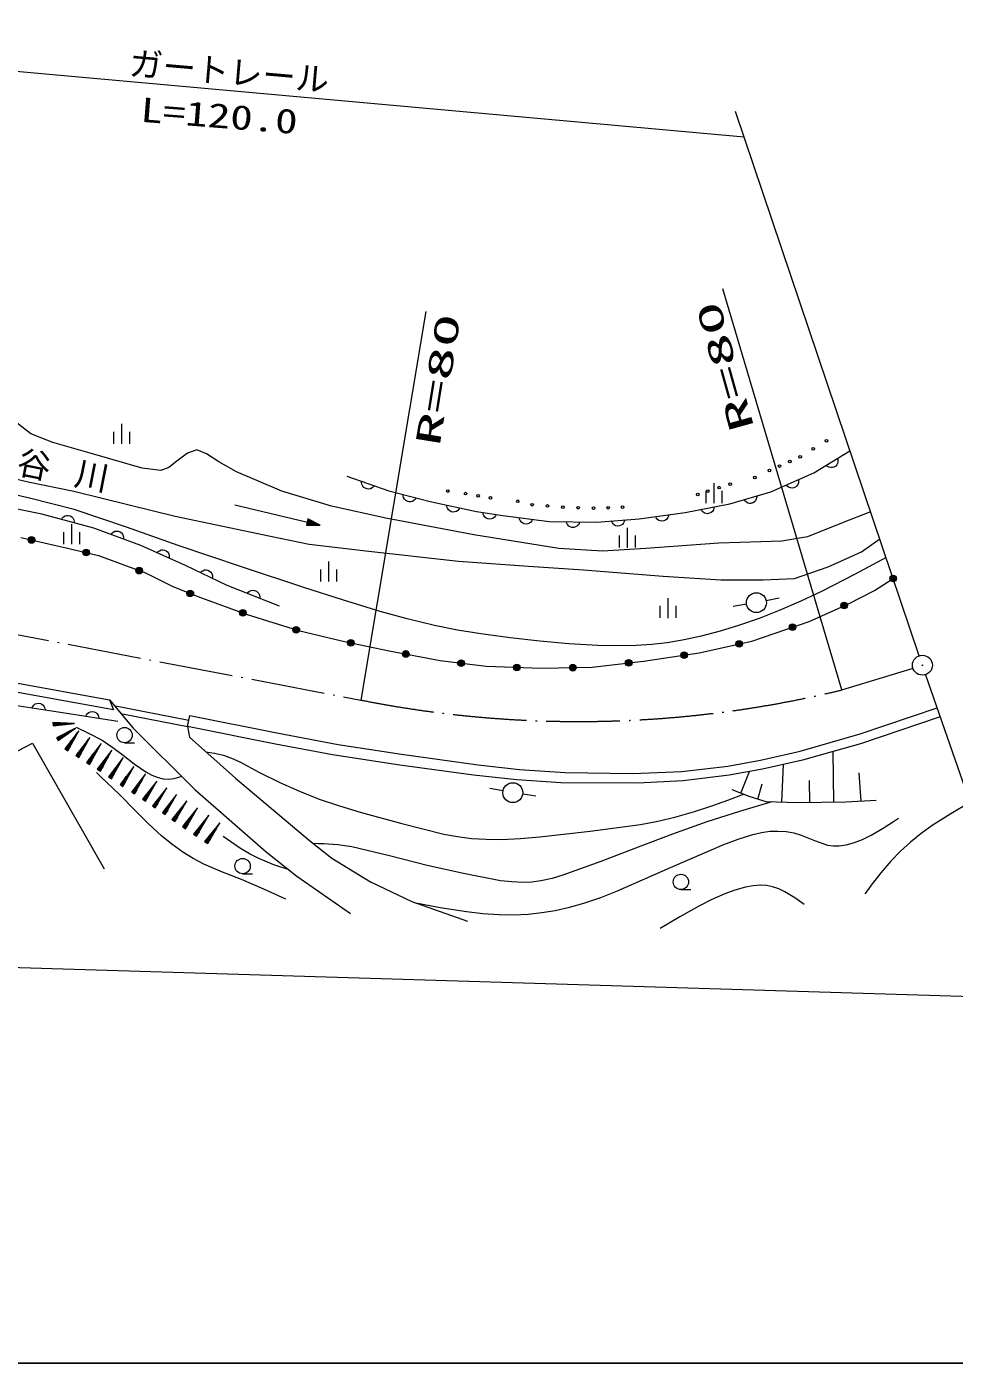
# Model space of a CAD drawing. Units: millimetres, scale not verified. Extents: x 16806 to 656806, y -100581 to 259419.
# Drawn here: x 271109 to 340561, y 84419 to 184524 of the extents above; entities that cross this region are included whole.
import ezdxf
from ezdxf.enums import TextEntityAlignment as Align

# ---------------------------------------------------------------- set-up
doc = ezdxf.new("R2010")
doc.units = ezdxf.units.MM
doc.header["$LTSCALE"] = 1000
doc.linetypes.add('USER1', pattern=[7.000001, 5.508197, -0.688525, 0.114754, -0.688525])
for name, color, linetype, lineweight in [('M-TTL-BAND', 7, 'Continuous', 25), ('S-BGD', 1, 'Continuous', 13), ('S-BGD-HTXT', 6, 'Continuous', 13), ('S-BMK', 3, 'USER1', 13)]:
    doc.layers.add(name, color=color, linetype=linetype, lineweight=lineweight)
doc.styles.add('ＭＳ ゴシック', font='')
doc.styles.get('ＭＳ ゴシック').set_extended_font_data('MS Gothic')

# ---------------------------------------------------------------- blocks, each defined once
blk = doc.blocks.new('BUHIN87')
at = {"layer": 'S-BGD'}
for p, q in [((149, 280), (-522, -695)), ((-493, -715), (411, 597)), ((208, 239), (-463, -736)), ((-379, -367), (-578, -657)), ((-545, -680), (-113, -53)), ((-433, -756), (-2, -130)), ((-205, -487), (-404, -777))]:
    blk.add_line(p, q, dxfattribs=at)
blk.add_lwpolyline([(-396, -820), (511, 741), (-625, -662)], close=True, dxfattribs=at)
blk = doc.blocks.new('BUHIN89')
at = {"layer": 'S-BGD'}
for p, q in [((140, 265), (-491, -658)), ((-463, -677), (387, 565)), ((196, 226), (-435, -696)), ((-357, -348), (-544, -622)), ((-513, -643), (-107, -51)), ((-407, -715), (-2, -123)), ((-192, -461), (-379, -734))]:
    blk.add_line(p, q, dxfattribs=at)
blk.add_lwpolyline([(-372, -776), (480, 701), (-589, -627)], close=True, dxfattribs=at)
blk = doc.blocks.new('BUHIN90')
at = {"layer": 'S-BGD'}
for p, q in [((134, 268), (-478, -668)), ((-449, -686), (375, 573)), ((191, 230), (-421, -705)), ((-349, -355), (-531, -633)), ((-499, -654), (-106, -53)), ((-392, -724), (1, -123)), ((-182, -465), (-364, -742))]:
    blk.add_line(p, q, dxfattribs=at)
blk.add_lwpolyline([(-355, -783), (465, 711), (-576, -639)], close=True, dxfattribs=at)
blk = doc.blocks.new('BUHIN92')
at = {"layer": 'S-BGD'}
for p, q in [((141, 284), (-504, -709)), ((-473, -728), (395, 607)), ((202, 244), (-443, -748)), ((-369, -377), (-560, -672)), ((-526, -694), (-112, -56)), ((-413, -767), (2, -130)), ((-191, -493), (-383, -787))]:
    blk.add_line(p, q, dxfattribs=at)
blk.add_lwpolyline([(-374, -831), (490, 755), (-607, -679)], close=True, dxfattribs=at)
blk = doc.blocks.new('BUHIN93')
at = {"layer": 'S-BGD'}
for p, q in [((134, 268), (-476, -669)), ((-447, -688), (373, 574)), ((191, 231), (-419, -706)), ((-348, -357), (-529, -634)), ((-497, -655), (-105, -53)), ((-390, -725), (1, -123)), ((-181, -465), (-362, -743))]:
    blk.add_line(p, q, dxfattribs=at)
blk.add_lwpolyline([(-353, -784), (463, 713), (-574, -641)], close=True, dxfattribs=at)
blk = doc.blocks.new('BUHIN39')
at = {"layer": 'S-BGD'}
blk.add_circle((0, 0), 746, dxfattribs=at)
blk = doc.blocks.new('BUHIN40')
at = {"layer": 'S-BGD'}
blk.add_line((0, -574), (746, -574), dxfattribs=at)
blk.add_circle((0, 0), 574, dxfattribs=at)
blk = doc.blocks.new('BUHIN232')
at = {"layer": 'S-BGD'}
blk.add_circle((0, 0), 99.5, dxfattribs=at)
blk = doc.blocks.new('BUHIN233')
at = {"layer": 'S-BGD'}
blk.add_circle((0, 0), 99.5, dxfattribs=at)
blk = doc.blocks.new('BUHIN235')
at = {"layer": 'S-BGD'}
blk.add_circle((0, 0), 99.5, dxfattribs=at)
blk = doc.blocks.new('BUHIN237')
at = {"layer": 'S-BGD'}
blk.add_circle((0, 0), 99.5, dxfattribs=at)
blk = doc.blocks.new('BUHIN238')
at = {"layer": 'S-BGD'}
blk.add_circle((0, 0), 99.5, dxfattribs=at)
blk = doc.blocks.new('BUHIN239')
at = {"layer": 'S-BGD'}
blk.add_circle((0, 0), 99.5, dxfattribs=at)
blk = doc.blocks.new('BUHIN241')
at = {"layer": 'S-BGD'}
blk.add_circle((0, 0), 99.5, dxfattribs=at)
blk = doc.blocks.new('BUHIN45')
at = {"layer": 'S-BGD'}
for p, q in [((-600, 154), (-600, -746)), ((0, 750), (0, -750)), ((600, 154), (600, -746))]:
    blk.add_line(p, q, dxfattribs=at)
blk = doc.blocks.new('BUHIN247')
at = {"layer": 'S-BMK', "linetype": 'Continuous'}
for radius in [746, 22.5]:
    blk.add_circle((0, 0), radius, dxfattribs=at)

msp = doc.modelspace()

# ---------------------------------------------------------------- linework, layer by layer
at = {"layer": 'M-TTL-BAND'}
msp.add_line((16806, 84419), (555806, 84419), dxfattribs=at)
at = {"layer": 'S-BGD'}
for p, q in [((271413, 154043), (269728, 155354)), ((273051, 153388), (271413, 154043)), ((275860, 152592), (273051, 153388)), ((279745, 151468), (275860, 152592)), ((283153, 152592), (282357, 151983)), ((283855, 152826), (283153, 152592)), ((284558, 152545), (283855, 152826)), ((285494, 151936), (284558, 152545)), ((330049, 151106), (332752, 152766)), ((281149, 151281), (279745, 151468)), ((281758, 151515), (281149, 151281)), ((282357, 151983), (281758, 151515)), ((286804, 151187), (285494, 151936)), ((290221, 149736), (286804, 151187)), ((268218, 151143), (271214, 150441)), ((271214, 150441), (274647, 149741)), ((295089, 150870), (298231, 149771)), ((326829, 149692), (330049, 151106)), ((274647, 149741), (278767, 148711)), ((293919, 148613), (290221, 149736)), ((298231, 149771), (301320, 148959)), ((323765, 148802), (326829, 149692)), ((272242, 148018), (268226, 148827)), ((278767, 148711), (282231, 147868)), ((286698, 148720), (293083, 147190)), ((297992, 147724), (293919, 148613)), ((301320, 148959), (304776, 148226)), ((304776, 148226), (306760, 147912)), ((320414, 148147), (323765, 148802)), ((334296, 148193), (332107, 147354)), ((276134, 146978), (272242, 148018)), ((282231, 147868), (289367, 146371)), ((304583, 146464), (297992, 147724)), ((306760, 147912), (310216, 147467)), ((310216, 147467), (313803, 147414)), ((313803, 147414), (316971, 147676)), ((316971, 147676), (320414, 148147)), ((332107, 147354), (329579, 146324)), ((279640, 145668), (276134, 146978)), ((289367, 146371), (292269, 145762)), ((310949, 145434), (304583, 146464)), ((329579, 146324), (327660, 145996)), ((333605, 145200), (334983, 146160)), ((282993, 144165), (279640, 145668)), ((292269, 145762), (296716, 145247)), ((296716, 145247), (303430, 144498)), ((314226, 145247), (310949, 145434)), ((317456, 145434), (314226, 145247)), ((322933, 145856), (317456, 145434)), ((327660, 145996), (322933, 145856)), ((331124, 144077), (333605, 145200)), ((286114, 142662), (282993, 144165)), ((303430, 144498), (308673, 144124)), ((308673, 144124), (312792, 143843)), ((312792, 143843), (318766, 143375)), ((318766, 143375), (323073, 143094)), ((326256, 143094), (328596, 143187)), ((328596, 143187), (331124, 144077)), ((290044, 141121), (286114, 142662)), ((323073, 143094), (326256, 143094)), ((325005, 141268), (324018, 141111)), ((326480, 141539), (327459, 141743)), ((241092, 140751), (277298, 134099)), ((277597, 133361), (241133, 139963)), ((269887, 133760), (274101, 133105)), ((277298, 134099), (277597, 133361)), ((277298, 134099), (279085, 131990)), ((277630, 133697), (283239, 132584)), ((333516, 131559), (339280, 133503)), ((273415, 132393), (273103, 132386)), ((273104, 132350), (273780, 132367)), ((274156, 132352), (273104, 132326)), ((273105, 132294), (274521, 132329)), ((274158, 132288), (273106, 132262)), ((273107, 132230), (273783, 132247)), ((273419, 132205), (273108, 132198)), ((274101, 133105), (277937, 132507)), ((278152, 133091), (283141, 132122)), ((283141, 132122), (283316, 132946)), ((283316, 132946), (289846, 131637)), ((339509, 132842), (333537, 130816)), ((273640, 131416), (273374, 131253)), ((273393, 131222), (273969, 131576)), ((274302, 131752), (273405, 131202)), ((273422, 131175), (274629, 131915)), ((274336, 131697), (273439, 131147)), ((273455, 131120), (274032, 131473)), ((273738, 131256), (273472, 131093)), ((279085, 131990), (283702, 127400)), ((283141, 132122), (283298, 131301)), ((289733, 130780), (283141, 132122)), ((283298, 131301), (286733, 128230)), ((289846, 131637), (294428, 130770)), ((329012, 130275), (333516, 131559)), ((261463, 125621), (271531, 130871)), ((271531, 130871), (276905, 121451)), ((294014, 129984), (289733, 130780)), ((294428, 130770), (299171, 130045)), ((326056, 129585), (329012, 130275)), ((331497, 130241), (329203, 129595)), ((333537, 130816), (331497, 130241)), ((331547, 126423), (331497, 130241)), ((277975, 129312), (277327, 128322)), ((277357, 128302), (278230, 129635)), ((278036, 129273), (277388, 128282)), ((299042, 129224), (294014, 129984)), ((304561, 128463), (299042, 129224)), ((299171, 130045), (304915, 129249)), ((304915, 129249), (308011, 128895)), ((320154, 128753), (323614, 129143)), ((323614, 129143), (326056, 129585)), ((329203, 129595), (326210, 128905)), ((327654, 126435), (327767, 129264)), ((277463, 128653), (277271, 128359)), ((277305, 128337), (277721, 128973)), ((277418, 128263), (277834, 128899)), ((277640, 128537), (277448, 128243)), ((286733, 128230), (292274, 123576)), ((307804, 128109), (304561, 128463)), ((308011, 128895), (311420, 128665)), ((311420, 128665), (316492, 128594)), ((316492, 128594), (320154, 128753)), ((323698, 128463), (320263, 128038)), ((326210, 128905), (323698, 128463)), ((324573, 127117), (325231, 128733)), ((333581, 126506), (333448, 128630)), ((283702, 127400), (289031, 122727)), ((306767, 127288), (305783, 127463)), ((311113, 127897), (307804, 128109)), ((316866, 127861), (311113, 127897)), ((320263, 128038), (316866, 127861)), ((325208, 126858), (323938, 127376)), ((325843, 126670), (326185, 127824)), ((329736, 126400), (329714, 128066)), ((282110, 125091), (283010, 126406)), ((308249, 127058), (309241, 126928)), ((326478, 126482), (325208, 126858)), ((328830, 126388), (326478, 126482)), ((332452, 126435), (328830, 126388)), ((334710, 126576), (332452, 126435)), ((282223, 125439), (282025, 125150)), ((282058, 125127), (282488, 125754)), ((282749, 126088), (282080, 125112)), ((282808, 126048), (282140, 125071)), ((282170, 125051), (282599, 125678)), ((282398, 125320), (282199, 125030)), ((292274, 123576), (293954, 122249)), ((289031, 122727), (291330, 120905)), ((293954, 122249), (296838, 120480)), ((291330, 120905), (295348, 118108)), ((296838, 120480), (299951, 118994)), ((299951, 118994), (304109, 117525))]:
    msp.add_line(p, q, dxfattribs=at)
for points in [[(331827, 152198), (331853, 152079), (331853, 151964), (331829, 151821), (331767, 151712), (331685, 151621), (331553, 151540), (331435, 151508), (331309, 151502), (331169, 151544), (331067, 151596), (330975, 151674)], [(297132, 150155), (297056, 150060), (296967, 149988), (296841, 149915), (296718, 149895), (296595, 149901), (296449, 149952), (296350, 150024), (296266, 150117), (296210, 150253), (296185, 150365), (296188, 150486)], [(328897, 150600), (328906, 150479), (328890, 150365), (328848, 150226), (328771, 150127), (328678, 150048), (328536, 149986), (328414, 149970), (328289, 149981), (328156, 150043), (328061, 150108), (327981, 150198)], [(335450, 144776), (333080, 143487), (330676, 142247), (329079, 141491), (327456, 140789), (325947, 140200), (324416, 139667), (323026, 139242), (321610, 138873), (320337, 138600), (319055, 138387), (317905, 138252), (316749, 138177), (315311, 138151), (313860, 138185), (311698, 138315), (309528, 138506), (307307, 138748), (305100, 139049), (303369, 139339), (301648, 139687), (299599, 140183), (297565, 140737), (294741, 141587), (291933, 142495), (287194, 144067), (282458, 145663), (278568, 147049), (274660, 148377), (271323, 149206), (267944, 149983)], [(300259, 149238), (300191, 149137), (300108, 149058), (299989, 148975), (299867, 148945), (299744, 148941), (299594, 148981), (299490, 149044), (299399, 149130), (299332, 149262), (299299, 149371), (299292, 149492)], [(325777, 149387), (325771, 149265), (325740, 149155), (325680, 149022), (325591, 148934), (325488, 148868), (325339, 148824), (325217, 148825), (325094, 148852), (324970, 148931), (324885, 149007), (324817, 149107)], [(303537, 148489), (303474, 148385), (303395, 148302), (303280, 148214), (303159, 148178), (303037, 148168), (302886, 148200), (302778, 148259), (302683, 148340), (302610, 148468), (302572, 148576), (302559, 148696)], [(322581, 148570), (322563, 148450), (322523, 148343), (322451, 148217), (322355, 148137), (322246, 148080), (322094, 148050), (321972, 148062), (321852, 148100), (321736, 148189), (321658, 148273), (321599, 148379)], [(273705, 147627), (273773, 147728), (273856, 147807), (273977, 147888), (274098, 147918), (274221, 147921), (274371, 147881), (274475, 147817), (274566, 147731), (274632, 147599), (274665, 147490), (274671, 147369)], [(292984, 147214), (292086, 147211), (292185, 147624), (292981, 147215)], [(292318, 147374), (292490, 147332), (292312, 147350), (292323, 147398), (292490, 147332)], [(306262, 147991), (306205, 147883), (306130, 147796), (306019, 147703), (305901, 147661), (305779, 147644), (305626, 147669), (305516, 147722), (305416, 147798), (305337, 147922), (305293, 148028), (305274, 148147)], [(308984, 147625), (308930, 147516), (308858, 147427), (308750, 147330), (308633, 147285), (308512, 147265), (308358, 147285), (308246, 147335), (308145, 147408), (308062, 147530), (308015, 147634), (307992, 147753)], [(312510, 147433), (312468, 147319), (312406, 147222), (312310, 147114), (312199, 147055), (312081, 147022), (311926, 147024), (311809, 147061), (311700, 147122), (311604, 147234), (311545, 147332), (311510, 147448)], [(315885, 147586), (315855, 147468), (315803, 147366), (315717, 147249), (315613, 147180), (315499, 147136), (315344, 147123), (315224, 147148), (315110, 147199), (315003, 147300), (314935, 147393), (314889, 147504)], [(319188, 147980), (319164, 147860), (319118, 147755), (319039, 147634), (318938, 147559), (318826, 147509), (318672, 147488), (318551, 147506), (318434, 147551), (318323, 147647), (318250, 147735), (318197, 147844)], [(270659, 146271), (274165, 145462), (276493, 144923), (280000, 143613), (282003, 142611), (283930, 141840), (287552, 140530), (291466, 139297), (294895, 138488), (298259, 137780), (302073, 137048), (305503, 136624), (309664, 136470), (313440, 136547), (317304, 137009), (321466, 137626), (325396, 138512), (329690, 139976), (332580, 141286), (334583, 142288), (335981, 143203)], [(277419, 146498), (277496, 146592), (277587, 146662), (277714, 146732), (277838, 146749), (277961, 146741), (278106, 146687), (278204, 146613), (278286, 146518), (278338, 146381), (278361, 146269), (278355, 146148)], [(280860, 145121), (280944, 145210), (281038, 145274), (281170, 145335), (281295, 145345), (281416, 145329), (281558, 145266), (281651, 145186), (281727, 145086), (281771, 144946), (281785, 144832), (281773, 144712)], [(284103, 143631), (284188, 143717), (284285, 143779), (284418, 143837), (284543, 143843), (284664, 143823), (284804, 143756), (284895, 143674), (284968, 143572), (285008, 143431), (285020, 143317), (285004, 143197)], [(287613, 142074), (287692, 142167), (287784, 142236), (287913, 142303), (288037, 142319), (288159, 142309), (288303, 142252), (288400, 142177), (288480, 142081), (288531, 141943), (288551, 141830), (288544, 141709)], [(271500, 133509), (271557, 133616), (271631, 133704), (271742, 133798), (271860, 133840), (271982, 133857), (272135, 133833), (272245, 133780), (272345, 133704), (272424, 133580), (272469, 133475), (272488, 133355)], [(275525, 132883), (275582, 132990), (275657, 133077), (275767, 133171), (275885, 133214), (276007, 133230), (276160, 133206), (276271, 133154), (276370, 133077), (276450, 132954), (276494, 132848), (276513, 132729)], [(274799, 132059), (275786, 131599), (276753, 131082), (277563, 130550), (278340, 129968), (279159, 129320), (280030, 128710), (280482, 128467), (280958, 128281), (281328, 128194), (281710, 128167), (282138, 128221), (282572, 128339), (282640, 128359), (282707, 128380)], [(284513, 130215), (285178, 130124), (285835, 129973), (286450, 129745), (287056, 129456), (288541, 128656), (290051, 127912), (291521, 127268), (293013, 126679), (294533, 126162), (296075, 125701), (299205, 124849), (302343, 124058), (303370, 123865), (304414, 123730), (305513, 123663), (306626, 123656), (308073, 123720), (309524, 123844), (313299, 124283), (317055, 124781), (318357, 125020), (319646, 125318), (321034, 125715), (322417, 126175), (323595, 126599), (324770, 127037)], [(290522, 119174), (288873, 119938), (287200, 120647), (285773, 121199), (284362, 121808), (283568, 122231), (282793, 122712), (281984, 123289), (281203, 123921), (280250, 124794), (279333, 125715), (278026, 127049), (276668, 128348), (276507, 128498), (276339, 128656)], [(326897, 126465), (324469, 125749), (322044, 124970), (319454, 124053), (316883, 123080), (314096, 122002), (311261, 120970), (310444, 120729), (309609, 120546), (308934, 120458), (308252, 120431), (307428, 120466), (306591, 120563), (303822, 121102), (301092, 121694), (298284, 122428), (295459, 123105), (294410, 123238), (293353, 123312), (292962, 123331), (292561, 123348)], [(341729, 126414), (340300, 125580), (338906, 124697), (338079, 124106), (337280, 123461), (336529, 122771), (335820, 122037), (335065, 121156), (334350, 120230), (334112, 119909), (333869, 119579)], [(300119, 118934), (302076, 118560), (304049, 118244), (305269, 118106), (306494, 118028), (307574, 118018), (308662, 118068), (309674, 118173), (310678, 118338), (311758, 118582), (312835, 118886), (314098, 119313), (315345, 119798), (319322, 121560), (323317, 123263), (324387, 123675), (325483, 124031), (326116, 124178), (326756, 124264), (327361, 124284), (327969, 124243), (328544, 124144), (329108, 123984), (330096, 123565), (331081, 123214), (331509, 123165), (331946, 123176), (332477, 123257), (333015, 123403), (333692, 123659), (334334, 123966), (335234, 124488), (336095, 125056), (336234, 125151), (336381, 125252)], [(290750, 121365), (289615, 121762), (288498, 122216), (287788, 122572), (287106, 122983), (286459, 123420), (285821, 123874)], [(329331, 118768), (328613, 119286), (327881, 119741), (327427, 119957), (326959, 120113), (326512, 120194), (326053, 120216), (325494, 120174), (324921, 120070), (324143, 119851), (323379, 119575), (322409, 119151), (321478, 118679), (320009, 117849), (318552, 116985)]]:
    msp.add_lwpolyline(points, dxfattribs=at)
for points in [[(293083, 147190), (292169, 147666), (292053, 147180)], [(292884, 147238), (292131, 147239), (292213, 147579)], [(292787, 147261), (292176, 147266), (292240, 147534)], [(292687, 147285), (292221, 147294), (292268, 147489)], [(292590, 147309), (292267, 147322), (292296, 147443)], [(273080, 132169), (274677, 132333), (273074, 132417)], [(273463, 131054), (274762, 131996), (273333, 131266)], [(277457, 128199), (278326, 129782), (277223, 128352)], [(282207, 124987), (283109, 126551), (281977, 125144)]]:
    msp.add_lwpolyline(points, close=True, dxfattribs=at)
for centre, radius in [((325630, 150769), 99.5), ((302633, 149747), 99.5), ((321350, 149491), 99.5), ((307871, 148980), 99.5), ((271473, 146084), 249), ((271473, 146084), 220), ((271473, 146084), 191), ((271473, 146084), 161), ((271473, 146084), 132), ((271473, 146084), 97.5), ((271473, 146084), 67.5), ((271473, 146084), 38.8), ((271473, 146084), 7.5), ((275562, 145139), 249), ((275562, 145139), 220), ((275562, 145139), 191), ((275562, 145139), 161), ((275562, 145139), 132), ((275562, 145139), 97.5), ((275562, 145139), 67.5), ((275562, 145139), 38.8), ((275562, 145139), 7.5), ((279530, 143788), 249), ((279530, 143788), 220), ((279530, 143788), 191), ((279530, 143788), 161), ((279530, 143788), 132), ((279530, 143788), 97.5), ((279530, 143788), 67.5), ((279530, 143788), 38.8), ((279530, 143788), 7.5), ((335981, 143203), 249), ((335981, 143203), 220), ((335981, 143203), 191), ((335981, 143203), 161), ((335981, 143203), 132), ((335981, 143203), 97.5), ((335981, 143203), 67.5), ((335981, 143203), 38.8), ((335981, 143203), 7.5), ((283355, 142071), 249), ((283355, 142071), 220), ((283355, 142071), 191), ((283355, 142071), 161), ((283355, 142071), 132), ((283355, 142071), 97.5), ((283355, 142071), 67.5), ((283355, 142071), 38.8), ((283355, 142071), 7.5), ((332318, 141168), 249), ((332318, 141168), 220), ((332318, 141168), 191), ((332318, 141168), 161), ((332318, 141168), 132), ((332318, 141168), 97.5), ((332318, 141168), 67.5), ((332318, 141168), 38.8), ((332318, 141168), 7.5), ((287294, 140624), 249), ((287294, 140624), 220), ((287294, 140624), 191), ((287294, 140624), 161), ((287294, 140624), 132), ((287294, 140624), 97.5), ((287294, 140624), 67.5), ((287294, 140624), 38.8), ((287294, 140624), 7.5), ((291294, 139351), 249), ((291294, 139351), 220), ((291294, 139351), 191), ((291294, 139351), 161), ((291294, 139351), 132), ((291294, 139351), 97.5), ((291294, 139351), 67.5), ((291294, 139351), 38.8), ((291294, 139351), 7.5), ((328449, 139553), 249), ((328449, 139553), 220), ((328449, 139553), 191), ((328449, 139553), 161), ((328449, 139553), 132), ((328449, 139553), 97.5), ((328449, 139553), 67.5), ((328449, 139553), 38.8), ((328449, 139553), 7.5), ((295378, 138386), 249), ((295378, 138386), 220), ((295378, 138386), 191), ((295378, 138386), 161), ((295378, 138386), 132), ((295378, 138386), 97.5), ((295378, 138386), 67.5), ((295378, 138386), 38.8), ((295378, 138386), 7.5), ((324448, 138298), 249), ((324448, 138298), 220), ((324448, 138298), 191), ((324448, 138298), 161), ((324448, 138298), 132), ((324448, 138298), 97.5), ((324448, 138298), 67.5), ((324448, 138298), 38.8), ((324448, 138298), 7.5), ((299490, 137544), 249), ((299490, 137544), 220), ((299490, 137544), 191), ((299490, 137544), 161), ((299490, 137544), 132), ((299490, 137544), 97.5), ((299490, 137544), 67.5), ((299490, 137544), 38.8), ((299490, 137544), 7.5), ((320338, 137459), 249), ((320338, 137459), 220), ((320338, 137459), 191), ((320338, 137459), 161), ((320338, 137459), 132), ((320338, 137459), 97.5), ((320338, 137459), 67.5), ((320338, 137459), 38.8), ((320338, 137459), 7.5), ((303628, 136856), 249), ((303628, 136856), 220), ((303628, 136856), 191), ((303628, 136856), 161), ((303628, 136856), 132), ((303628, 136856), 97.5), ((303628, 136856), 67.5), ((303628, 136856), 38.8), ((303628, 136856), 7.5), ((307809, 136538), 249), ((307809, 136538), 220), ((307809, 136538), 191), ((307809, 136538), 161), ((307809, 136538), 132), ((307809, 136538), 97.5), ((307809, 136538), 67.5), ((307809, 136538), 38.8), ((307809, 136538), 7.5), ((312005, 136517), 249), ((312005, 136517), 220), ((312005, 136517), 191), ((312005, 136517), 161), ((312005, 136517), 132), ((312005, 136517), 97.5), ((312005, 136517), 67.5), ((312005, 136517), 38.8), ((312005, 136517), 7.5), ((316182, 136875), 249), ((316182, 136875), 220), ((316182, 136875), 191), ((316182, 136875), 161), ((316182, 136875), 132), ((316182, 136875), 97.5), ((316182, 136875), 67.5), ((316182, 136875), 38.8), ((316182, 136875), 7.5)]:
    msp.add_circle(centre, radius, dxfattribs=at)
at = {"layer": 'S-BGD-HTXT'}
for p, q in [((324825, 176251), (232939, 184524)), ((337936, 137412), (324174, 178179)), ((332154, 134853), (323221, 164892)), ((300989, 163207), (296121, 134094)), ((338420, 135992), (347426, 109920)), ((174445, 116987), (346796, 111745))]:
    msp.add_line(p, q, dxfattribs=at)
at = {"layer": 'S-BMK'}
for p, q in [((239825, 144825), (296121, 134094)), ((332154, 134853), (337459, 136479))]:
    msp.add_line(p, q, dxfattribs=at)
msp.add_arc((312421, 215986), 83499, 258.74274, 283.6701, dxfattribs=at)

# ---------------------------------------------------------------- block references
for name, p in [('BUHIN45', (278207, 154022)), ('BUHIN232', (330996, 153516)), ('BUHIN232', (329015, 152302)), ('BUHIN232', (330005, 152909)), ('BUHIN233', (326716, 151280)), ('BUHIN233', (327482, 151621)), ('BUHIN233', (328249, 151961)), ('BUHIN45', (322560, 149597)), ('BUHIN235', (323777, 150258)), ('BUHIN241', (303975, 149555)), ('BUHIN241', (304901, 149395)), ('BUHIN241', (305827, 149236)), ('BUHIN235', (322116, 149747)), ('BUHIN235', (322947, 150002)), ('BUHIN239', (308957, 148725)), ('BUHIN239', (310107, 148629)), ('BUHIN238', (311257, 148533)), ('BUHIN238', (312407, 148501)), ('BUHIN237', (313557, 148469)), ('BUHIN237', (314642, 148501)), ('BUHIN237', (315728, 148533)), ('BUHIN45', (274459, 146525)), ('BUHIN45', (316076, 146254)), ('BUHIN45', (293697, 143721)), ('BUHIN45', (319116, 140986)), ('BUHIN39', (325746, 141386)), ('BUHIN247', (338176, 136701)), ('BUHIN93', (274540, 131082)), ('BUHIN93', (275360, 130583)), ('BUHIN40', (278437, 131469)), ('BUHIN92', (276180, 130085)), ('BUHIN92', (277001, 129586)), ('BUHIN90', (278671, 128413)), ('BUHIN90', (279540, 127845)), ('BUHIN89', (280364, 127305)), ('BUHIN89', (281110, 126806)), ('BUHIN39', (307506, 127156)), ('BUHIN89', (281855, 126307)), ('BUHIN87', (283392, 125278)), ('BUHIN87', (284224, 124719)), ('BUHIN87', (285056, 124160)), ('BUHIN40', (287275, 121659)), ('BUHIN40', (320092, 120471))]:
    msp.add_blockref(name, p)

# ---------------------------------------------------------------- texts
at = {"layer": 'S-BGD', "insert": (265906, 151706), "char_height": 1833, "attachment_point": 7, "rotation": 348.9, "style": 'ＭＳ ゴシック'}
msp.add_mtext('\\T1.76;長谷川', dxfattribs=at)
at = {"layer": 'S-BGD-HTXT', "style": 'ＭＳ ゴシック'}
msp.add_text('ガートレール', height=1833, rotation=355.1, dxfattribs=at).set_placement((278672, 180353), align=Align.BOTTOM_LEFT)
for s, rotation, width, p in [('L=120.0', 355.5, 1.35, (279531, 176863)), ('R=80', 105.6, 2, (326124, 154653)), ('R=80', 80.8, 2, (302556, 152928))]:
    msp.add_text(s, height=1833, rotation=rotation, dxfattribs=dict(at, width=width)).set_placement(p, align=Align.BOTTOM_LEFT)

doc.saveas('drawing.dxf')
